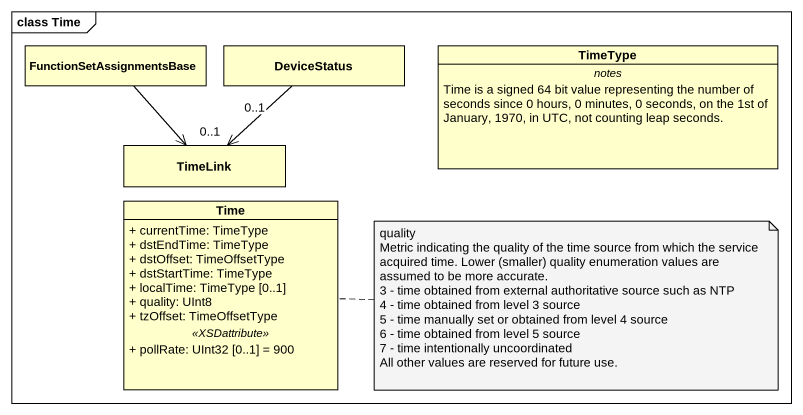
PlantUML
@startuml
mainframe class Time
hide circle
hide empty members
skinparam classAttributeIconSize 0
class FunctionSetAssignmentsBase
class DeviceStatus
class TimeType {
  -- notes --
  Time is a signed 64 bit value representing the number of seconds since 0 hours, 0 minutes, 0 seconds, on the 1st of January, 1970, in UTC, not counting leap seconds.
}
class TimeLink
class Time {
  + currentTime: TimeType
  + dstEndTime: TimeType
  + dstOffset: TimeOffsetType
  + dstStartTime: TimeType
  + localTime: TimeType [0..1]
  + quality: UInt8
  + tzOffset: TimeOffsetType
  .. <<XSDattribute>> ..
  + pollRate: UInt32 [0..1] = 900
}
FunctionSetAssignmentsBase --> "0..1" TimeLink
DeviceStatus --> "0..1" TimeLink
note right of Time
  quality
  Metric indicating the quality of the time source from which the service acquired time. Lower (smaller) quality enumeration values are assumed to be more accurate.
  3 - time obtained from external authoritative source such as NTP
  4 - time obtained from level 3 source
  5 - time manually set or obtained from level 4 source
  6 - time obtained from level 5 source
  7 - time intentionally uncoordinated
  All other values are reserved for future use.
end note
@enduml
